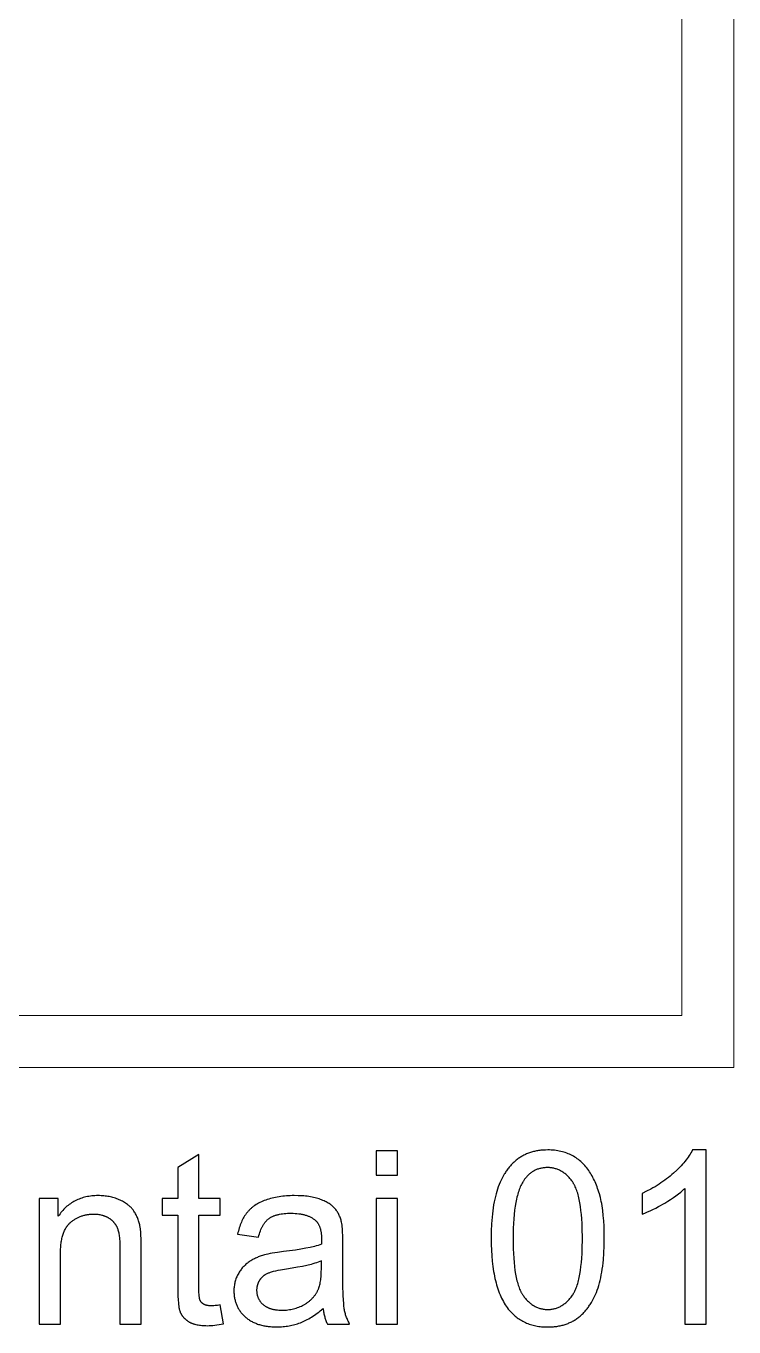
# Model space of a CAD drawing. Header units: metres. Extents: x 0 to 2861, y -1 to 1496.
# Drawn here: x 13.672 to 15.711, y 17.923 to 21.673 of the extents above; entities that cross this region are included whole.
import ezdxf

# ---------------------------------------------------------------- set-up
doc = ezdxf.new("R2010")
doc.units = ezdxf.units.M
doc.layers.add('ARS_DINDING', color=1, linetype='Continuous', lineweight=15)
doc.layers.add('Default', color=18, linetype='Continuous')

msp = doc.modelspace()

# ---------------------------------------------------------------- linework, layer by layer
at = {"layer": 'ARS_DINDING', "color": 251}
for points in [[(15.71133549999663, 26.32154914107495), (15.71133549999809, 18.67154914107095), (15.56133549999807, 18.67154914107088)], [(15.56133549999804, 18.82154914107097), (15.56133549999731, 22.64654914107245)], [(15.56133549999804, 18.82154914107097), (8.46133549999727, 18.82154914107283), (8.46133549999727, 18.67154914107281), (15.71133549999647, 18.67154914107092)]]:
    msp.add_lwpolyline(points, dxfattribs=at)
at = {"layer": 'Default'}
for points in [[(14.17011172296501, 18.42026494537427), (14.10910286134265, 18.38345512942336)], [(14.17011172296501, 18.29381641095028), (14.17011172296501, 18.42026494537427)], [(14.7416863650918, 18.43151238913705), (14.68033667184026, 18.43151238913705)], [(14.68033667184026, 18.43151238913705), (14.68033667184026, 18.36096024189779)], [(14.7416863650918, 18.36096024189779), (14.7416863650918, 18.43151238913705)], [(15.59172044825471, 18.43355737891211), (15.58963019177891, 18.42950201507434), (15.58736419399432, 18.42543067475396), (15.58492245490093, 18.42134335795096), (15.58230497449875, 18.41724006466534), (15.57951175278778, 18.41312079489711), (15.57654278976801, 18.40898554864626), (15.57339808543945, 18.40483432591279), (15.57007763980209, 18.4006671266967), (15.56658145285594, 18.396483950998), (15.562909524601, 18.39228479881668), (15.55906185503726, 18.38806967015274), (15.55503844416473, 18.38383856500618), (15.55083929198341, 18.37959148337701), (15.5464643984933, 18.37532842526521), (15.53718738758668, 18.36675437959377), (15.53232254862963, 18.36249132148198), (15.52735652528266, 18.35830814578327), (15.52228931754578, 18.35420485249765), (15.51712092541899, 18.35018144162512), (15.51185134890229, 18.34623791316569), (15.50648058799568, 18.34237426711933), (15.50100864269916, 18.33859050348607), (15.49543551301272, 18.33488662226589), (15.48976119893638, 18.33126262345881), (15.48398570047012, 18.3277185070648), (15.47810901761395, 18.32425427308389), (15.47213115036787, 18.32086992151606), (15.45987186270598, 18.31434086561968), (15.44720783748444, 18.30813133937564)], [(15.63125691723903, 18.43355737891211), (15.59172044825471, 18.43355737891211)], [(15.63125691723903, 17.93185322076623), (15.63125691723903, 18.43355737891211)], [(14.10910286134265, 18.38345512942336), (14.10910286134265, 18.29381641095028)], [(14.68033667184026, 18.36096024189779), (14.7416863650918, 18.36096024189779)], [(14.00378588792752, 18.15441627461763), (14.00357286815928, 18.17412060317932), (14.00293380885458, 18.19062963521749), (14.00245451437605, 18.19768591504026), (14.0018687100134, 18.20394337073215), (14.00153586662554, 18.20677253952901), (14.00117639576664, 18.20940200229316), (14.00079029743672, 18.21183175902458), (14.00037757163576, 18.21406180972329), (13.99966395541218, 18.21731435530952), (13.99888643325812, 18.22051098320658), (13.99804500517359, 18.22365169341449), (13.9971396711586, 18.22673648593324), (13.99617043121313, 18.22976536076282), (13.99513728533719, 18.23273831790324), (13.99404023353079, 18.2356553573545), (13.99287927579391, 18.2385164791166), (13.99165441212656, 18.24132168318954), (13.99036564252874, 18.24407096957332), (13.98901296700045, 18.24676433826793), (13.98759638554169, 18.24940178927339), (13.98611589815246, 18.25198332258968), (13.98457150483276, 18.25450893821681), (13.98296320558259, 18.25697863615478), (13.98129100040195, 18.25939241640359), (13.98042544117181, 18.26057817097286), (13.97953292162724, 18.26174961327646), (13.97861344176826, 18.26290674331438), (13.97766700159486, 18.26404956108662), (13.97669360110705, 18.26517806659318), (13.97569324030481, 18.26629225983406), (13.97466591918817, 18.26739214080926), (13.9736116377571, 18.26847770951879), (13.97253039601162, 18.26954896596264), (13.97142219395171, 18.27060591014081), (13.9702870315774, 18.2716485420533), (13.96912490888866, 18.27267686170011), (13.96793582588551, 18.27369086908124), (13.96671978256794, 18.2746905641967), (13.96547677893595, 18.27567594704648), (13.96420681498955, 18.27664701763058), (13.96158600615349, 18.27854622200175), (13.95885735605976, 18.2803881773102), (13.95602086470836, 18.28217288355594), (13.9530765320993, 18.28390034073897), (13.95002435823256, 18.28557054885928), (13.94686434310816, 18.28718350791688), (13.94359648672608, 18.28873921791176), (13.94022078908634, 18.29023767884394), (13.93677053452772, 18.29166158285723), (13.933279007389, 18.29299362209547), (13.92974620767019, 18.29423379655866), (13.92617213537128, 18.2953821062468), (13.92255679049227, 18.29643855115989), (13.91890017303317, 18.29740313129793), (13.91520228299398, 18.29827584666091), (13.91146312037469, 18.29905669724885), (13.9076826851753, 18.29974568306173), (13.90386097739582, 18.30034280409956), (13.89999799703624, 18.30084806036234), (13.89609374409657, 18.30126145185007), (13.8921482185768, 18.30158297856275), (13.88816142047694, 18.30181264050038), (13.88413334979698, 18.30195043766296), (13.88006400653692, 18.30199637005048), (13.87539088537128, 18.30193812245761), (13.87078699563031, 18.30176337967897), (13.86625233731402, 18.30147214171459), (13.8617869104224, 18.30106440856446), (13.85739071495546, 18.30054018022857), (13.8530637509132, 18.29989945670692), (13.84880601829561, 18.29914223799953), (13.8446175171027, 18.29826852410638), (13.84049824733447, 18.29727831502748), (13.83644820899091, 18.29617161076282), (13.83246740207203, 18.29494841131241), (13.82855582657782, 18.29360871667625), (13.82471348250829, 18.29215252685433), (13.82094036986344, 18.29057984184666), (13.81723648864326, 18.28889066165324), (13.81360183884776, 18.28708498627407), (13.81003642047694, 18.28516281570914), (13.80654023353079, 18.28312414995845), (13.80311327800932, 18.28096898902202), (13.79975555391252, 18.27869733289983), (13.7964670612404, 18.27630918159189), (13.79324779999296, 18.27380453509819), (13.79009777017019, 18.27118339341875), (13.7870169717721, 18.26844575655355), (13.78400540479868, 18.26559162450259), (13.78106306924994, 18.26262099726588), (13.77818996512588, 18.25953387484343), (13.77538609242649, 18.25633025723521), (13.77265145115178, 18.25301014444125), (13.76998604130175, 18.24957353646153), (13.76738986287639, 18.24602043329605), (13.76486291587571, 18.24235083494483)], [(14.58183633100863, 18.22190093719432), (14.58112271478505, 18.22501967973863), (14.58034519263099, 18.22807052223181), (14.57950376454647, 18.23105346467387), (14.57859843053147, 18.2339685070648), (14.577629190586, 18.23681564940461), (14.57659604471007, 18.23959489169329), (14.57549899290366, 18.24230623393085), (14.57433803516678, 18.24494967611729), (14.57311317149943, 18.2475252182526), (14.57182440190161, 18.25003286033679), (14.57047172637332, 18.25247260236985), (14.56905514491456, 18.25484444435178), (14.56757465752533, 18.25714838628259), (14.56603026420563, 18.25938442816228), (14.56442196495546, 18.26155256999084), (14.56274975977482, 18.26365281176828), (14.56188270274943, 18.26468046572832), (14.56098568981913, 18.26569713585656), (14.56005872098392, 18.26670282215299), (14.55910179624381, 18.26769752461763), (14.55811491559878, 18.26868124325047), (14.55709807904885, 18.26965397805151), (14.55605128659401, 18.27061572902075), (14.55497453823426, 18.27156649615819), (14.55386783396961, 18.27250627946383), (14.55273117380004, 18.27343507893767), (14.55156455772557, 18.27435289457971), (14.55036798574619, 18.27525972638995), (14.54788497407271, 18.27704043851504), (14.54528213877959, 18.27877721531292), (14.54255947986685, 18.28047005678361), (14.53971699733447, 18.2821189629271), (14.53675469118246, 18.28372393374339), (14.53367256141081, 18.28528496923249), (14.53047060801954, 18.28680206939438), (14.52714883100863, 18.28827523422908), (14.5237072303781, 18.28970446373658), (14.52014580612792, 18.29108975791688), (14.51645657001681, 18.29241048047993), (14.51263153380345, 18.29364599513569), (14.50867069748784, 18.29479630188416), (14.50457406106998, 18.29586140072533), (14.50034162454988, 18.29684129165921), (14.49597338792752, 18.29773597468579), (14.49146935120291, 18.29854544980509), (14.48682951437605, 18.29926971701708), (14.48205387744694, 18.29990877632179), (14.47714244041559, 18.3004626277192), (14.47209520328198, 18.30093127120931), (14.46691216604613, 18.30131470679213), (14.45613869126766, 18.30182595423589), (14.44482201608021, 18.30199637005048), (14.43902920975778, 18.3019464435423), (14.43332427408975, 18.30179666401776), (14.42770720907612, 18.30154703147686), (14.42217801471688, 18.3011975459196), (14.41673669101204, 18.30074820734598), (14.4113832379616, 18.30019901575601), (14.40611765556555, 18.29954997114967), (14.4009399438239, 18.29880107352697), (14.39585010273665, 18.29795232288791), (14.39084813230379, 18.29700371923249), (14.38593403252533, 18.29595526256071), (14.38110780340127, 18.29480695287257), (14.3763694449316, 18.29355879016807), (14.37171895711634, 18.29221077444721), (14.36715633995546, 18.29076290570999), (14.36268159344899, 18.28921518395641), (14.35831601957373, 18.28757493174101), (14.35408092030652, 18.28584947161831), (14.34997629564735, 18.28403880358832), (14.34600214559623, 18.28214292765103), (14.34215847015314, 18.28016184380645), (14.33844526931811, 18.27809555205457), (14.33486254309111, 18.27594405239541), (14.33141029147216, 18.27370734482894), (14.32973309364071, 18.27255703808047), (14.32808851446126, 18.27138542935518), (14.32647655393382, 18.27019251865307), (14.3248972120584, 18.26897830597414), (14.32335048883498, 18.26774279131838), (14.32183638426358, 18.26648597468579), (14.32035489834418, 18.26520785607639), (14.3189060310768, 18.26390843549015), (14.31748978246143, 18.2625877129271), (14.31610615249807, 18.26124568838723), (14.31475514118672, 18.25988236187052), (14.31343674852738, 18.258497733377), (14.31215097452005, 18.25709180290665), (14.31089781916473, 18.25566457045948), (14.30967728246143, 18.25421603603548), (14.30848936441013, 18.25274619963467), (14.30732807382987, 18.25125123355807), (14.30618741953965, 18.24972731010672), (14.30506740153948, 18.24817442928063), (14.30396801982936, 18.2465925910798), (14.30183116527926, 18.24334204255389), (14.29977685588934, 18.23997566452901), (14.29780509165962, 18.23649345700515), (14.29591587259009, 18.23289541998232), (14.29410919868075, 18.2291815534605), (14.2923850699316, 18.22535185743971), (14.29074348634265, 18.22140633191994), (14.28918444791388, 18.2173449769012), (14.28770795464531, 18.21316779238348), (14.28631400653692, 18.20887477836678), (14.28500260358873, 18.2044659348511), (14.28377374580072, 18.19994126183644), (14.28262743317291, 18.19530075932281), (14.28156366570529, 18.1905444273102)], [(15.44720783748444, 18.24882663589915), (15.45447979982254, 18.25163317134565), (15.4619807584115, 18.2547698874329), (15.46971071325131, 18.25823678416091), (15.47766966434197, 18.26203386152969), (15.48585761168348, 18.26616111953924), (15.49427455527585, 18.27061855818955), (15.51179543121313, 18.28052397741245), (15.52056918291729, 18.28580686766466), (15.52891156959077, 18.29108975791688), (15.53682259123358, 18.29637264816909), (15.54430224784572, 18.30165553842131), (15.55135053942717, 18.30693842867353), (15.55796746597796, 18.31222131892574), (15.56415302749807, 18.31750420917795), (15.56708404637162, 18.32014565430406), (15.5699072239875, 18.32278709943017)], [(15.44720783748444, 18.30813133937564), (15.44720783748444, 18.24882663589915)], [(15.5699072239875, 18.32278709943017), (15.5699072239875, 17.93185322076623)], [(13.76486291587571, 18.29381641095028), (13.70964819194933, 18.29381641095028)], [(13.70964819194933, 18.29381641095028), (13.70964819194933, 17.93185322076623)], [(13.76486291587571, 18.24235083494483), (13.76486291587571, 18.29381641095028)], [(14.10910286134265, 18.29381641095028), (14.06411308629152, 18.29381641095028)], [(14.06411308629152, 18.29381641095028), (14.06411308629152, 18.24609998286576)], [(14.23180224784571, 18.29381641095028), (14.17011172296501, 18.29381641095028)], [(14.23180224784571, 18.24609998286576), (14.23180224784571, 18.29381641095028)], [(14.7416863650918, 18.29381641095028), (14.68033667184026, 18.29381641095028)], [(14.68033667184026, 18.29381641095028), (14.68033667184026, 17.93185322076623)], [(14.7416863650918, 17.93185322076623), (14.7416863650918, 18.29381641095028)], [(13.77099788520086, 18.12953556568784), (13.77110905489241, 18.13805236229657), (13.77144256396705, 18.14622033903481), (13.77199841242479, 18.15403949590257), (13.77277660026562, 18.16150983289984), (13.7732490714547, 18.16511419394704), (13.77377712748955, 18.16863135002663), (13.77436076837017, 18.17206130113859), (13.77499999409657, 18.17540404728294), (13.77569480466874, 18.17865958845966), (13.77644520008668, 18.18182792466876), (13.7772511803504, 18.18490905591024), (13.77811274545989, 18.1879029821841), (13.77902989541516, 18.19080970349033), (13.7800026302162, 18.19362921982895), (13.78103094986301, 18.19636153119994), (13.7821148543556, 18.19900663760332), (13.78325434369396, 18.20156453903907), (13.7844494178781, 18.20403523550721), (13.785700076908, 18.20641872700772), (13.78700632078369, 18.2087150135406), (13.78768028703869, 18.20983045494419), (13.78836814950514, 18.21092409510587), (13.78906990818303, 18.21199593402565), (13.78978556307237, 18.21304597170352), (13.79051511417315, 18.21407420813949), (13.79125856148537, 18.21508064333355), (13.79201590500904, 18.2160652772857), (13.79278714474415, 18.21702810999595), (13.7935722806907, 18.2179691414643), (13.7943713128487, 18.21888837169074), (13.79518424121814, 18.21978580067528), (13.79601106579902, 18.22066142841791), (13.79685178659135, 18.22151525491863), (13.79770640359512, 18.22234728017745), (13.79857491681033, 18.22315750419436), (13.79945732623699, 18.22394592696937), (13.80124652586847, 18.22547667371017), (13.80305669463338, 18.22695882531634), (13.80488783253172, 18.22839238178788), (13.80673993956351, 18.22977734312479), (13.80861301572873, 18.23111370932708), (13.81050706102738, 18.23240148039473), (13.81242207545947, 18.23364065632775), (13.81435805902499, 18.23483123712615), (13.81631501172395, 18.23597322278992), (13.81829293355635, 18.23706661331906), (13.82029182452218, 18.23811140871357), (13.82231168462145, 18.23910760897346), (13.82435251385415, 18.24005521409871), (13.82641431222029, 18.24095422408934), (13.82849707971986, 18.24180463894534), (13.83060081635287, 18.24260645866671), (13.83272552211932, 18.24335968325345), (13.8348711970192, 18.24406431270556), (13.83703784105251, 18.24472034702305), (13.83922545421927, 18.24532778620591), (13.84143403651946, 18.24588663025413), (13.84366358795308, 18.24639687916773), (13.84591410852014, 18.2468585329467), (13.84818559822063, 18.24727159159104), (13.85047805705456, 18.24763605510076), (13.85279148502192, 18.24795192347584), (13.85512588212272, 18.2482191967163), (13.85748124835696, 18.24843787482212), (13.85985758372463, 18.24860795779333), (13.86225488822574, 18.2487294456299), (13.86467316186028, 18.24880233833184), (13.86711240462826, 18.24882663589915), (13.87015525888014, 18.24878336625873), (13.87314885231061, 18.24865355733746), (13.87609318491968, 18.24843720913535), (13.87898825670734, 18.24813432165239), (13.88183406767359, 18.24774489488859), (13.88463061781845, 18.24726892884394), (13.8873779071419, 18.24670642351845), (13.89007593564394, 18.24605737891211), (13.89140647708694, 18.24570040437862), (13.89272470332458, 18.24532179502492), (13.89403061435688, 18.24492155085101), (13.89532421018382, 18.24449967185689), (13.89660549080541, 18.24405615804256), (13.89787445622165, 18.24359100940801), (13.89913110643254, 18.24310422595326), (13.90037544143808, 18.2425958076783), (13.90160746123827, 18.24206575458312), (13.9028271658331, 18.24151406666773), (13.90403455522259, 18.24094074393213), (13.90522962940672, 18.24034578637632), (13.9064123883855, 18.2397291940003), (13.90758283215894, 18.23909096680406), (13.90874096072702, 18.23843110478762), (13.90988677408975, 18.23774960795096), (13.9110156124397, 18.23704997114967), (13.91212281596944, 18.23633568923931), (13.91320838467896, 18.23560676221988), (13.91427231856828, 18.23486319009139), (13.91531461763738, 18.23410497285383), (13.91633528188628, 18.2333321105072), (13.91733431131496, 18.23254460305151), (13.91831170592343, 18.23174245048675), (13.91926746571168, 18.23092565281293), (13.92020159067973, 18.23009421003004), (13.92111408082757, 18.22924812213808), (13.92200493615519, 18.22838738913706), (13.9228741566626, 18.22751201102697), (13.92372174234981, 18.22662198780782), (13.92454769321679, 18.22571731947959), (13.92535200926357, 18.22479800604231), (13.92613469049014, 18.22386404749595), (13.9268957368965, 18.22291544384053), (13.92763514848264, 18.22195219507605), (13.92835292524858, 18.2209743012025), (13.9290490671943, 18.21998176221988), (13.92972357431981, 18.2189745781282), (13.93037644662511, 18.21795274892745), (13.9310076841102, 18.21691627461763), (13.93161728677508, 18.21586515519875), (13.93220525461974, 18.21479939067081), (13.9327715876442, 18.21371898103379), (13.93331628584844, 18.21262392628771), (13.93383934923247, 18.21151422643256), (13.93434077779629, 18.21038988146835), (13.9348205715399, 18.20925089139507), (13.9352787304633, 18.20809725621272), (13.93571908226545, 18.20691782566782), (13.9361454546453, 18.20570144950686), (13.93655784760287, 18.20444812772985), (13.93695626113815, 18.20315786033678), (13.93771114994183, 18.2004664887025), (13.93841012105635, 18.197627334604), (13.93905317448171, 18.19464039804128), (13.9396403102179, 18.19150567901436), (13.94017152826494, 18.18822317752322), (13.94064682862281, 18.18479289356787), (13.94106621129152, 18.1812148271483), (13.94142967627107, 18.17748897826453), (13.94198885316269, 18.16959393310434), (13.94232435929766, 18.16110775808729), (13.94243619467598, 18.1520304532134)], [(14.06411308629152, 18.24609998286576), (14.10910286134265, 18.24609998286576)], [(14.10910286134265, 18.24609998286576), (14.10910286134265, 18.03785185743972)], [(14.17011172296501, 18.03444354114796), (14.17011172296501, 18.24609998286576)], [(14.17011172296501, 18.24609998286576), (14.23180224784571, 18.24609998286576)], [(14.34155003244013, 18.18236446820999), (14.34282748536276, 18.18708751588382), (14.34418881481913, 18.19162816538109), (14.34563402080925, 18.19598641670181), (14.3471631033331, 18.20016226984599), (14.34877606239071, 18.20415572481361), (14.34961399561966, 18.20608405298121), (14.35047289798205, 18.20796678160468), (14.35135276947787, 18.20980391068401), (14.35225361010713, 18.2115954402192), (14.35317541986983, 18.21334137021025), (14.35411819876596, 18.21504170065716), (14.35508194679553, 18.21669643155994), (14.35606666395853, 18.21830556291858), (14.35707235025497, 18.21986909473308), (14.35809900568484, 18.22138702700344), (14.35914663024815, 18.22285935972968), (14.3602152239449, 18.22428609291176), (14.36130478677508, 18.22566722654972), (14.36241531873869, 18.22700276064353), (14.36354681983575, 18.2282926951932), (14.36469929006623, 18.22953703019874), (14.36587272943016, 18.23073576566014), (14.36706713792752, 18.23188890157741), (14.36828251555831, 18.23299643795053), (14.36951886232254, 18.23405837477952), (14.3707761782202, 18.23507471206437), (14.3720544632513, 18.23604544980509), (14.37336536693442, 18.23697857624297), (14.37472053878811, 18.23788207961933), (14.3761199788124, 18.23875595993418), (14.37756368700727, 18.2396002171875), (14.37905166337272, 18.2404148513793), (14.38058390790877, 18.24119986250959), (14.3821604206154, 18.24195525057835), (14.38378120149261, 18.24268101558559), (14.38544625054042, 18.24337715753131), (14.3871555677588, 18.24404367641552), (14.38890915314778, 18.2446805722382), (14.39070700670734, 18.24528784499936), (14.39254912843748, 18.245865494699), (14.39443551833822, 18.24641352133713), (14.39636617640954, 18.24693192491372), (14.39834110265144, 18.24742070542881), (14.40036029706393, 18.24787986288237), (14.40242375964701, 18.24830939727441), (14.40668348932492, 18.24907959687393), (14.41112029168518, 18.24973130422738), (14.41573416672779, 18.25026451933474), (14.42052511445274, 18.25067924219602), (14.42549313486003, 18.25097547281122), (14.43063822794967, 18.25115321118034), (14.43596039372165, 18.25121245730338), (14.44166532938968, 18.25113124351674), (14.44719186100182, 18.25088760215682), (14.45253998855805, 18.25048153322363), (14.45770971205839, 18.24991303671715), (14.4602276722876, 18.24956787812393), (14.46270103150284, 18.2491821126374), (14.4651297897041, 18.24875574025754), (14.46751394689139, 18.24828876098436), (14.4698535030647, 18.24778117481787), (14.47214845822404, 18.24723298175805), (14.4743988123694, 18.24664418180492), (14.47660456550079, 18.24601477495846), (14.47876571761821, 18.24534476121869), (14.48088226872165, 18.24463414058559), (14.48295421881112, 18.24388291305918), (14.48498156788661, 18.24309107863944), (14.48696431594813, 18.24225863732639), (14.48890246299568, 18.24138558912002), (14.49079600902925, 18.24047193402033), (14.49264495404885, 18.23951767202731), (14.49444929805447, 18.23852280314098), (14.49620904104612, 18.23748732736133), (14.4979241830238, 18.23641124468835), (14.4995947239875, 18.23529455512206), (14.50122066393723, 18.23413725866245), (14.50280200287298, 18.23293935530952), (14.50433874079476, 18.23170084506327), (14.50583087770256, 18.23042172792369), (14.50636983435837, 18.22993702474011), (14.50690030350778, 18.22944150414643), (14.5074222851508, 18.22893516614264), (14.50793577928743, 18.22841801072874), (14.50844078591767, 18.22789003790474), (14.50893730504152, 18.22735124767063), (14.50942533665898, 18.22680164002641), (14.50990488077005, 18.22624121497209), (14.51037593737473, 18.22566997250767), (14.51083850647301, 18.22508791263314), (14.51129258806491, 18.2244950353485), (14.51173818215042, 18.22389134065376), (14.51260390780226, 18.22265149903395), (14.51343568342854, 18.22136838777373), (14.51423350902925, 18.22004200687308), (14.51499738460441, 18.21867235633201), (14.515727310154, 18.21725943615052), (14.51642328567802, 18.2158032463286), (14.51708531117649, 18.21430378686627), (14.51771338664939, 18.21276105776351), (14.51830751209674, 18.21117505902032), (14.51886768751852, 18.20954579063672), (14.51939391291473, 18.20787325261269), (14.51988618828539, 18.20615744494824), (14.52034451363048, 18.20439836764336), (14.52076888895001, 18.20259602069807), (14.52115931424398, 18.20075040411235), (14.52151578951238, 18.19886151788621), (14.52183831475523, 18.19692936201964), (14.5221268899725, 18.19495393651265), (14.52238151516422, 18.19293524136524), (14.52260219033038, 18.19087327657741), (14.52278891547097, 18.18876804214916), (14.522941690586, 18.18661953808048), (14.52314539073938, 18.18219272102186), (14.5232132907905, 18.17759282540154), (14.52287245916133, 18.16157373883031)], [(14.28156366570529, 18.1905444273102), (14.34155003244013, 18.18236446820999)], [(14.58490381567121, 18.16532288675124), (14.5847120978798, 18.18419643821682), (14.58413694450557, 18.19991729711252), (14.58370557947489, 18.20659546684667), (14.58317835554851, 18.21248546343836), (14.58287879649943, 18.21513489680577), (14.58255527272643, 18.21758728688757), (14.58220778422949, 18.21984263368375), (14.58183633100863, 18.22190093719432)], [(13.94243619467598, 18.1520304532134), (13.94243619467598, 17.93185322076623)], [(14.00378588792752, 17.93185322076623), (14.00378588792752, 18.15441627461763)], [(14.52287245916133, 18.16157373883031), (14.51833114397728, 18.16005331023453), (14.51348361287639, 18.15855950910979), (14.50832986585867, 18.15709233545607), (14.50286990292411, 18.15565178927339), (14.49103132930448, 18.1528505793211), (14.47796789201749, 18.15015587925294), (14.46367959106317, 18.14756768906889), (14.44816642644149, 18.14508600876896), (14.41346550619609, 18.14044217782144), (14.39638132078368, 18.13820547025498), (14.38159774886821, 18.13592615873488), (14.37506869297182, 18.1347705264922), (14.36911479044967, 18.13360424326112), (14.36373604130175, 18.13242730904162), (14.35893244552806, 18.13123972383372), (14.35588426578198, 18.1303623486633), (14.35287469586889, 18.12943438129793), (14.3499037357888, 18.1284558217376), (14.34697138554169, 18.12742666998232), (14.34407764512758, 18.12634692603208), (14.34122251454647, 18.12521658988688), (14.33840599379834, 18.12403566154673), (14.33562808288321, 18.12280414101163), (14.33288878180107, 18.12152202828157), (14.33018809055192, 18.12018932335655), (14.32752600913576, 18.11880602623658), (14.3249025375526, 18.11737213692165), (14.32231767580243, 18.11588765541176), (14.31977142388525, 18.11435258170692), (14.31726378180107, 18.11276691580713), (14.31479474954987, 18.11113065771238), (14.31237431243331, 18.10943515349459), (14.31001245575301, 18.10767174922567), (14.30770917950897, 18.10584044490563), (14.3054644837012, 18.10394124053447), (14.3032783683297, 18.10197413611218), (14.30115083339446, 18.09993913163876), (14.29908187889548, 18.09783622711422), (14.29707150483276, 18.09566542253856), (14.29511971120632, 18.09342671791177), (14.29322649801613, 18.09112011323386), (14.29139186526221, 18.08874560850482), (14.28961581294456, 18.08630320372465), (14.28789834106317, 18.08379289889336), (14.28623944961804, 18.08121469401095), (14.28463913860918, 18.07856858907741), (14.28309740803658, 18.07585458409275), (14.28163223144319, 18.07308865553958), (14.28026158237196, 18.07028677990052), (14.27898546082288, 18.06744895717557), (14.27780386679596, 18.06457518736473), (14.27671680029118, 18.06166547046801), (14.27572426130857, 18.05871980648539), (14.2748262498481, 18.05573819541688), (14.27402276590979, 18.05272063726249), (14.27331380949364, 18.0496671320222), (14.27269938059964, 18.04657767969602), (14.27217947922779, 18.04345228028396), (14.2717541053781, 18.040290933786), (14.27142325905056, 18.03709364020216), (14.27118694024517, 18.03386039953242), (14.27104514896194, 18.03059121177679), (14.27099788520086, 18.02728607693528), (14.27102917247932, 18.02446872407869), (14.2711230343147, 18.02168299134394), (14.271279470707, 18.01892887873104), (14.27149848165621, 18.01620638623999), (14.27178006716235, 18.01351551387078), (14.2721242272254, 18.01085626162342), (14.27253096184538, 18.00822862949791), (14.27300027102227, 18.00563261749425), (14.27353215475608, 18.00306822561243), (14.27412661304681, 18.00053545385246), (14.27478364589446, 17.99803430221434), (14.27550325329902, 17.99556477069807), (14.27628543526051, 17.99312685930364), (14.27713019177891, 17.99072056803106), (14.27803752285424, 17.98834589688033), (14.27900742848648, 17.98600284585144), (14.28003990867564, 17.9836914149444), (14.28113496342172, 17.98141160415921), (14.28229259272472, 17.97916341349587), (14.28351279658464, 17.97694684295437), (14.28479557500147, 17.97476189253472), (14.28614092797523, 17.97260856223692), (14.28754885550591, 17.97048685206097), (14.2890193575935, 17.96839676200686), (14.29055243423802, 17.9663382920746), (14.29214808543945, 17.96431144226419), (14.2938063111978, 17.96231621257562), (14.29552711151307, 17.96035260300891), (14.29731048638525, 17.95842061356404), (14.29915643581436, 17.95652024424102), (14.30106495980039, 17.95465149503984), (14.30303605834333, 17.95281436596051), (14.30506540447915, 17.95102150505176), (14.30714867124381, 17.94928556036235), (14.3092858586373, 17.94760653189226), (14.31147696665962, 17.94598441964149), (14.31372199531078, 17.94441922361005), (14.31602094459077, 17.94291094379793), (14.3183738144996, 17.94145958020514), (14.32078060503726, 17.94006513283168), (14.32324131620376, 17.93872760167753), (14.32575594799909, 17.93744698674272), (14.32832450042325, 17.93622328802723), (14.33094697347625, 17.93505650553107), (14.33362336715809, 17.93394663925422), (14.33635368146875, 17.93289368919671), (14.33913791640826, 17.93189765535852), (14.34197607197659, 17.93095853773965), (14.34486814817376, 17.93007633634011), (14.34781414499977, 17.92925105115989), (14.35081406245461, 17.928482682199), (14.35386790053828, 17.92777122945744), (14.35697565925079, 17.9271166929352), (14.36013733859214, 17.92651907263229), (14.36335293856231, 17.9259783685487), (14.36662245916132, 17.92549458068444), (14.36994590038917, 17.9250677090395), (14.37332326224585, 17.92469775361388), (14.37675454473137, 17.92438471440759), (14.38023974784571, 17.92412859142063), (14.38737191596092, 17.92378709410468), (14.39471976659145, 17.92367326166603), (14.39921781213508, 17.92371985974033), (14.40367991059282, 17.92385965396324), (14.40810606196466, 17.92409264433474), (14.41249626625062, 17.92441883085485), (14.41685052345069, 17.92483821352356), (14.42116883356487, 17.92535079234088), (14.42545119659316, 17.92595656730679), (14.42969761253556, 17.92665553842131), (14.43390808139207, 17.92744770568444), (14.43808260316269, 17.92833306909616), (14.44222117784742, 17.92931162865649), (14.44632380544626, 17.93038338436541), (14.45039048595921, 17.93154833622295), (14.45442121938627, 17.93280648422908), (14.45841600572744, 17.93415782838382), (14.46237484498273, 17.93560236868716), (14.4663256959967, 17.93716007574237), (14.47029651761395, 17.93885092015273), (14.47428730983447, 17.94067490191824), (14.47829807265826, 17.9426320210389), (14.48232880608532, 17.9447222775147), (14.48637951011565, 17.94694567134565), (14.49045018474926, 17.94930220253174), (14.49454082998614, 17.95179187107298), (14.49865144582629, 17.95441467696936), (14.50278203226971, 17.9571706202209), (14.5069325893164, 17.96005970082758), (14.51110311696637, 17.96308191878941), (14.51529361521961, 17.96623727410638), (14.51950408407612, 17.9695257667785), (14.52798493359895, 17.97650216418818)], [(14.58490381567121, 18.08352329574919), (14.58490381567121, 18.16532288675124)], [(13.77099788520086, 17.93185322076623), (13.77099788520086, 18.12953556568784)], [(14.52287245916133, 18.1135164791166), (14.51856679709589, 18.11182829745334), (14.51400018581436, 18.11017206875532), (14.50917262531674, 18.10854779302253), (14.50408411560304, 18.10695547025498), (14.49873465667326, 18.10539510045266), (14.49312424852738, 18.10386668361558), (14.48112058458737, 18.10090570883713), (14.468073123783, 18.09807254591961), (14.45398186611429, 18.09536719486303), (14.43884681158123, 18.09278965566739), (14.42266796018382, 18.09033992833269), (14.40513643325812, 18.087528067392), (14.39740914116542, 18.08605823099118), (14.39037416331947, 18.08454579063672), (14.38403149972029, 18.0829907463286), (14.38111978576324, 18.08219724769193), (14.37838115036787, 18.08139309806685), (14.3758155935342, 18.08057829745335), (14.37342311526221, 18.07975284585144), (14.37120371555192, 18.07891674326112), (14.36915739440332, 18.07806998968239), (14.36722557138014, 18.07719328019875), (14.36534966604613, 18.0762673098937), (14.36352967840127, 18.07529207876726), (14.36176560844558, 18.0742675868194), (14.36090454260117, 18.07373686803745), (14.36005745617905, 18.07319383405014), (14.35922434917922, 18.07263848485749), (14.35840522160168, 18.07207082045948), (14.35760007344643, 18.07149084085613), (14.35680890471347, 18.07089854604742), (14.3560317154028, 18.07029393603336), (14.35526850551443, 18.06967701081395), (14.35451927504834, 18.06904777038918), (14.35378402400454, 18.06840621475907), (14.35306275238304, 18.06775234392361), (14.35235546018382, 18.06708615788279), (14.35166214740689, 18.06640765663663), (14.35098281405226, 18.06571684018511), (14.35031746011991, 18.06501370852824), (14.34966608560986, 18.06429826166602), (14.34902869052209, 18.06357049959846), (14.34840527485662, 18.06283042232554), (14.34779583861344, 18.06207802984726), (14.34720038179255, 18.06131332216364), (14.34661890439394, 18.06053629927467), (14.34605140641763, 18.05974696118034), (14.34549788786361, 18.05894530788067), (14.34495834873188, 18.05813133937564), (14.34443412039599, 18.05730838409914), (14.34392653422949, 18.05647977048505), (14.34343559023239, 18.05564549853336), (14.34296128840468, 18.05480556824408), (14.34250362874636, 18.0539599796172), (14.34206261125744, 18.05310873265274), (14.34163823593791, 18.05225182735068), (14.34123050278777, 18.05138926371102), (14.34083941180703, 18.05052104173377), (14.34046496299568, 18.04964716141893), (14.34010715635372, 18.04876762276649), (14.33976599188116, 18.04788242577646), (14.33944146957799, 18.04699157044884), (14.33913358944422, 18.04609505678362), (14.33884235147983, 18.04519288478081), (14.33856775568484, 18.0442850544404), (14.33830980205925, 18.0433715657624), (14.33806849060304, 18.04245241874681), (14.33784382131623, 18.04152761339362), (14.33763579419882, 18.04059714970284), (14.33744440925079, 18.03966102767447), (14.33726966647216, 18.0387192473085), (14.33711156586293, 18.03777180860494), (14.33697010742308, 18.03681871156378), (14.33684529115263, 18.03585995618503), (14.33673711705158, 18.03489554246869), (14.33664558511991, 18.03392547041475), (14.33657069535764, 18.03294974002322), (14.33647084234128, 18.03098130422738), (14.3364375580025, 18.02899023508116), (14.33645569796714, 18.02746448099118), (14.33651011786105, 18.02595470338382), (14.33660081768425, 18.02446090225908), (14.33672779743672, 18.02298307761695), (14.33689105711846, 18.02152122945744), (14.33709059672949, 18.02007535778055), (14.33732641626979, 18.01864546258627), (14.33759851573938, 18.01723154387462), (14.33790689513824, 18.01583360164557), (14.33825155446637, 18.01445163589916), (14.33863249372378, 18.01308564663535), (14.33904971291047, 18.01173563385417), (14.33950321202644, 18.0104015975556), (14.33999299107169, 18.00908353773965), (14.34051905004621, 18.00778145440631), (14.34108138895001, 18.0064953475556), (14.34168000778309, 18.0052252171875), (14.34231490654544, 18.00397106330202), (14.34298608523708, 18.00273288589916), (14.34369354385799, 18.00151068497891), (14.34443728240817, 18.00030446054128), (14.34521730088764, 17.99911421258627), (14.34603359929638, 17.99793994111388), (14.3468861776344, 17.99678164612411), (14.3477750359017, 17.99563932761695), (14.34870017409827, 17.99451298559241), (14.34966159222412, 17.99340262005048), (14.35065929027925, 17.99230823099118), (14.35169326826366, 17.99122981841449), (14.35276352617734, 17.99016738232042), (14.35387006402031, 17.98912092270897), (14.35501288179255, 17.98809043958014), (14.35619064812051, 17.98708392117523), (14.35740203163065, 17.98610935573555), (14.35864703232297, 17.98516674326111), (14.35992565019745, 17.98425608375191), (14.36123788525412, 17.98337737720795), (14.36258373749295, 17.98253062362921), (14.36396320691397, 17.98171582301572), (14.36537629351715, 17.98093297536746), (14.36682299730252, 17.98018208068443), (14.36830331827005, 17.97946313896664), (14.36981725641976, 17.97877615021408), (14.37136481175165, 17.97812111442676), (14.37294598426571, 17.97749803160468), (14.37456077396194, 17.97690690174782), (14.37620918084035, 17.97634772485621), (14.37789120490093, 17.97582050092983), (14.37960684614369, 17.97532522996868), (14.38135610456862, 17.97486191197277), (14.38313898017572, 17.9744305469421), (14.38495547296501, 17.97403113487666), (14.38680558293646, 17.97366367577646), (14.38868931009009, 17.97332816964148), (14.39060665442589, 17.97302461647175), (14.39255761594388, 17.97275301626725), (14.39454219464403, 17.97251336902799), (14.39656039052636, 17.97230567475396), (14.40069763383753, 17.97198614510161), (14.40496934587741, 17.9717944273102), (14.40937552664599, 17.97173052137973), (14.41377571623358, 17.97179109887632), (14.41811466263781, 17.9719728313661), (14.42239236585867, 17.97227571884905), (14.42660882589616, 17.9726997613252), (14.43076404275028, 17.97324495879452), (14.43485801642104, 17.97391131125703), (14.43889074690843, 17.97469881871272), (14.44286223421245, 17.9756074811616), (14.44677247833311, 17.97663729860366), (14.45062147927039, 17.9777882710389), (14.45440923702431, 17.97906039846733), (14.45813575159486, 17.98045368088894), (14.46180102298205, 17.98196811830373), (14.46540505118586, 17.9836037107117), (14.46894783620631, 17.98536045811286), (14.4724293780434, 17.9872383605072), (14.47582304922608, 17.98922144141211), (14.47747694802039, 17.99024643262504), (14.47910222228334, 17.99129372434497), (14.48069887201494, 17.99236331657188), (14.48226689721518, 17.99345520930577), (14.48380629788406, 17.99456940254665), (14.48531707402158, 17.99570589629452), (14.48679922562775, 17.99686469054937), (14.48825275270256, 17.99804578531122), (14.48967765524602, 17.99924918058005), (14.49107393325812, 18.00047487635587), (14.49244158673886, 18.00172287263867), (14.49378061568825, 18.00299316942847), (14.49509102010628, 18.00428576672525), (14.49637279999295, 18.00560066452901), (14.49762595534827, 18.00693786283976), (14.49885048617223, 18.0082973616575), (14.50004639246484, 18.00967916098223), (14.50121367422608, 18.01108326081395), (14.50235233145597, 18.01250966115265), (14.50346236415451, 18.01395836199834), (14.50454377232169, 18.01542936335102), (14.50559655595751, 18.01692266521068), (14.50662071506197, 18.01843826757733), (14.50761624963508, 18.01997617045097), (14.50858315967683, 18.02153637383159), (14.50952144518723, 18.0231188777192), (14.51043110616627, 18.02472368211379), (14.51131214261395, 18.02635078701538), (14.51216455453027, 18.02800019242395), (14.51298834191524, 18.02967189833951), (14.51359644678488, 18.03099062384224), (14.51418524673801, 18.03234795917796), (14.51475474177465, 18.03374390434667), (14.51530493189479, 18.03517845934837), (14.51583581709844, 18.03665162418307), (14.51634739738559, 18.03816339885076), (14.51683967275625, 18.03971378335144), (14.5173126432104, 18.04130277768511), (14.51820066936923, 18.04459659585144), (14.51901147586207, 18.04804485334973), (14.51974506268893, 18.05164755018), (14.52040142984981, 18.05540468634224), (14.52098057734469, 18.05931626183644), (14.5214825051736, 18.06338227666262), (14.52190721333652, 18.06760273082077), (14.52225470183345, 18.07197762431088), (14.52252497066439, 18.07650695713297), (14.52271801982936, 18.08119072928702), (14.52287245916133, 18.09102159159105)], [(14.52287245916133, 18.09102159159105), (14.52287245916133, 18.1135164791166)], [(14.60433121853419, 17.93185322076623), (14.60291264001511, 17.93445938449322), (14.60155397330584, 17.93708019332928), (14.60025521840638, 17.93971564727441), (14.59901637531674, 17.9423657463286), (14.59783744403692, 17.94503049049186), (14.59671842456691, 17.94770987976419), (14.59565931690672, 17.95040391414558), (14.59466012105635, 17.95311259363604), (14.59372083701579, 17.95583591823556), (14.59284146478505, 17.95857388794415), (14.59202200436412, 17.9613265027618), (14.59126245575301, 17.96409376268852), (14.59056281895171, 17.96687566772431), (14.58992309396024, 17.96967221786916), (14.58934328077857, 17.97248341312308), (14.58882337940672, 17.97530925348607), (14.58834874473563, 17.97838805482383), (14.58790473165621, 17.98195813300208), (14.58749134016848, 17.98601948802083), (14.58710857027244, 17.99057211988007), (14.58643489525539, 18.00115121412001), (14.58588370660509, 18.01369541572192), (14.58514878840468, 18.04467914101163), (14.58490381567121, 18.08352329574919)], [(14.10910286134265, 18.03785185743972), (14.10922002221518, 18.02464196906208), (14.10957150483276, 18.01261966589234), (14.11015730919541, 18.00178494793051), (14.11097743530311, 17.99213781517659), (14.11147536901136, 17.9877595932526), (14.11203188315587, 17.98367826763058), (14.11264697773665, 17.97989383831054), (14.11332065275369, 17.97640630529248), (14.11367945792581, 17.97477387489668), (14.114052908207, 17.97321566857639), (14.11444100359725, 17.97173168633158), (14.11484374409657, 17.97032192816228), (14.11526112970495, 17.96898639406847), (14.1156931604224, 17.96772508405014), (14.11613983624892, 17.96653799810732), (14.1166011571845, 17.96542513623999), (14.11708045166303, 17.96435587685647), (14.11758104811838, 17.96329959836507), (14.11810294655056, 17.9622563007658), (14.11864614695956, 17.96122598405866), (14.11921064934538, 17.96020864824364), (14.11979645370802, 17.95920429332076), (14.12040356004749, 17.95821291929), (14.12103196836378, 17.95723452615137), (14.12168167865689, 17.95626911390486), (14.12235269092683, 17.95531668255048), (14.1230450051736, 17.95437723208823), (14.12375862139718, 17.9534507625181), (14.12449353959759, 17.9525372738401), (14.12524975977482, 17.95163676605423), (14.12602728192888, 17.95074923916049), (14.12682610605976, 17.94987469315887), (14.12764623216746, 17.94901312804938), (14.12848766025199, 17.94816454383201), (14.12935039031334, 17.94732894050677), (14.13023442235151, 17.94650631807366), (14.13113975636651, 17.94569667653267), (14.13206639235833, 17.94490001588382), (14.13301433032697, 17.94411633612709), (14.13398357027244, 17.94334563726248), (14.13497411219473, 17.94258791929), (14.13598595609384, 17.94184318220965), (14.13701910196978, 17.94111142602143), (14.13807354982254, 17.94039265072533), (14.14024635145853, 17.93899404280952), (14.14250436100182, 17.93764735846221), (14.14366931285935, 17.93699731532571), (14.14486355493501, 17.93636790847925), (14.14608708722881, 17.93575913792284), (14.14733990974074, 17.93517100365649), (14.1486220224708, 17.93460350568017), (14.14993342541899, 17.93405664399391), (14.15127411858532, 17.93353041859769), (14.15264410196978, 17.93302482949152), (14.15404337557237, 17.9325398766754), (14.15547193939309, 17.93207556014933), (14.15692979343194, 17.9316318799133), (14.15841693768893, 17.93120883596732), (14.1614790968573, 17.93042465694551), (14.1646584168982, 17.92972302308389), (14.16795489781163, 17.92910393438246), (14.17136853959759, 17.92856739084122), (14.17489934225608, 17.92811339246017), (14.17854730578709, 17.92774193923931), (14.18231243019063, 17.92745303117864), (14.18619471546671, 17.92724666827817), (14.19019416161531, 17.92712285053788), (14.19431076863644, 17.92708157795778), (14.19950845098137, 17.92716678586508), (14.20487654914088, 17.92742240958696), (14.21041506311497, 17.92784844912343), (14.21612399290366, 17.92844490447448), (14.22200333850693, 17.92921177564012), (14.22805309992479, 17.93014906262036), (14.23427327715724, 17.93125676541517), (14.24066387020427, 17.93253488402458)], [(14.23180224784571, 17.98672711306343), (14.22385661049057, 17.98568331619909), (14.21672044825471, 17.98493774701026), (14.21345592030652, 17.98467679779418), (14.21039376113815, 17.98449040549697), (14.2075339707496, 17.98437857011865), (14.20487654914088, 17.98434129165921), (14.2031970214057, 17.98435859951538), (14.20156675449193, 17.98441052308389), (14.19998574839957, 17.98449706236473), (14.1984540031286, 17.98461821735791), (14.19697151867905, 17.98477398806343), (14.19553829505089, 17.98496437448129), (14.19415433224415, 17.98518937661149), (14.1928196302588, 17.98544899445403), (14.19153418909486, 17.9857432280089), (14.19090994132092, 17.98590332567846), (14.19029800875233, 17.98607207727611), (14.18969839138909, 17.98624948280185), (14.1891110892312, 17.98643554225566), (14.18853610227866, 17.98663025563756), (14.18797343053147, 17.98683362294755), (14.18742307398963, 17.98704564418562), (14.18688503265314, 17.98726631935178), (14.18635930652201, 17.98749564844601), (14.18584589559623, 17.98773363146834), (14.18534479987579, 17.98798026841875), (14.18485601936071, 17.98823555929724), (14.18437955405098, 17.98849950410382), (14.1839154039466, 17.98877210283849), (14.18346140556555, 17.98905202412768), (14.18301539542581, 17.98933793659786), (14.18257737352738, 17.98962984024902), (14.18214733987026, 17.98992773508116), (14.18172529445444, 17.99023162109428), (14.18131123727994, 17.99054149828838), (14.18090516834674, 17.99085736666347), (14.18050708765485, 17.99117922621954), (14.18011699520427, 17.99150707695659), (14.179734890995, 17.99184091887462), (14.17936077502704, 17.99218075197363), (14.17899464730039, 17.99252657625362), (14.17863650781504, 17.9928783917146), (14.17828635657101, 17.99323619835655), (14.17794419356828, 17.99359999617949), (14.17761001880686, 17.99396978518341), (14.17728383228675, 17.99434556536831), (14.17696563400795, 17.99472733673419), (14.17665542397046, 17.99511509928106), (14.17635320217428, 17.9955088530089), (14.1760589686194, 17.99590859791773), (14.17577272330584, 17.99631433400754), (14.17549446623358, 17.99672606127833), (14.17522419740263, 17.9971437797301), (14.174961916813, 17.99756748936286), (14.17470762446467, 17.99799719017659), (14.17446132035764, 17.99843288217131), (14.17422300449193, 17.99887456534701), (14.17399267686753, 17.99932223970369), (14.17377033748443, 17.99977590524135), (14.17355598634265, 18.00023556196), (14.17334962344217, 18.00070120985962), (14.1732492295553, 18.00094010820127), (14.17315041667453, 18.00118815973607), (14.17295753393126, 18.00171172238518), (14.17277097521237, 18.00227189780696), (14.17259074051784, 18.00286868600141), (14.17241682984768, 18.00350208696852), (14.17224924320189, 18.00417210070829), (14.17208798058046, 18.00487872722073), (14.17193304198341, 18.00562196650584), (14.17164213686242, 18.00721828339405), (14.1713765278389, 18.00896105137291), (14.17113621491286, 18.01085027044244), (14.1709211980843, 18.01288594060263), (14.17056705271961, 18.017396634195), (14.17031409174483, 18.02249313215001), (14.17016231515996, 18.02817543446766), (14.17011172296501, 18.03444354114796)], [(14.24066387020427, 17.93253488402458), (14.23180224784571, 17.98672711306343)], [(14.52798493359895, 17.97650216418818), (14.52835239269916, 17.97333216376214), (14.52877310674142, 17.97021275553106), (14.52924707572575, 17.96714393949493), (14.52977429965213, 17.96412571565376), (14.53035477852056, 17.96115808400754), (14.53098851233106, 17.95824104455628), (14.53167550108362, 17.95537459729997), (14.53241574477823, 17.95255874223862), (14.53320924341491, 17.94979347937223), (14.53405599699364, 17.94707880870079), (14.53495600551443, 17.94441473022431), (14.53590926897728, 17.94180124394278), (14.53691578738218, 17.93923834985621), (14.53797556072915, 17.93672604796459), (14.53908858901818, 17.93426433826793), (14.54025487224926, 17.93185322076623)], [(13.70964819194933, 17.93185322076623), (13.77099788520086, 17.93185322076623)], [(13.94243619467598, 17.93185322076623), (14.00378588792752, 17.93185322076623)], [(14.54025487224926, 17.93185322076623), (14.60433121853419, 17.93185322076623)], [(14.68033667184026, 17.93185322076623), (14.7416863650918, 17.93185322076623)], [(15.5699072239875, 17.93185322076623), (15.63125691723903, 17.93185322076623)]]:
    msp.add_lwpolyline(points, dxfattribs=at)
for points in [[(15.01196584702772, 18.17827448865989), (15.01215889619268, 18.16098527172056), (15.01273804368757, 18.1443084866149), (15.01370328951238, 18.12824413334291), (15.01505463366712, 18.1127922119046), (15.01679207615178, 18.09795272229997), (15.01891561696637, 18.08372566452901), (15.02012217424739, 18.07684179758116), (15.02142525611088, 18.07011103859173), (15.02282486255686, 18.06353338756071), (15.02432099358532, 18.05710884448811), (15.02591364919626, 18.05083740937393), (15.02760282938968, 18.04471908221817), (15.02938853416558, 18.03875386302083), (15.03127076352397, 18.03294175178191), (15.03324951746484, 18.0272827485014), (15.03532479598818, 18.02177685317932), (15.03749659909401, 18.01642406581565), (15.03976492678232, 18.0112243864104), (15.04212977905311, 18.00617781496357), (15.04459115590638, 18.00128435147516), (15.04714905734214, 17.99654399594516), (15.04980348336037, 17.99195674837359), (15.05255443396108, 17.98752260876043), (15.05540190914428, 17.9832415771057), (15.05834590890996, 17.97911365340938), (15.06138643325812, 17.97513883767148), (15.06399426120205, 17.97195152938927), (15.06666266664258, 17.96886540549698), (15.06939164957969, 17.96588046599459), (15.0721812100134, 17.96299671088212), (15.0750313479437, 17.96021414015955), (15.0779420633706, 17.9575327538269), (15.08091335629408, 17.95495255188416), (15.08394522671415, 17.95247353433133), (15.08703767463082, 17.95009570116842), (15.09019070004408, 17.94781905239541), (15.09340430295393, 17.94564358801231), (15.09667848336037, 17.94356930801913), (15.1000132412634, 17.94159621241586), (15.10340857666303, 17.9397243012025), (15.10686448955925, 17.93795357437905), (15.11038097995205, 17.93628403194551), (15.11395804784145, 17.93471567390188), (15.11759569322745, 17.93324850024817), (15.12129391611003, 17.93188251098436), (15.12505271648921, 17.93061770611047), (15.12887209436497, 17.92945408562649), (15.13275204973733, 17.92839164953242), (15.13669258260628, 17.92743039782826), (15.14069369297182, 17.92657033051401), (15.14475538083396, 17.92581144758968), (15.14887764619268, 17.92515374905526), (15.153060489048, 17.92459723491074), (15.15730390939991, 17.92414190515614), (15.16160790724841, 17.92378775979145), (15.1659724825935, 17.92353479881668), (15.17039763543518, 17.92338302223181), (15.17488336577346, 17.92333243003685), (15.1816687110785, 17.92344759384905), (15.18500596530695, 17.9235915486143), (15.18830627391933, 17.92379308528566), (15.19156963691567, 17.92405220386311), (15.19479605429595, 17.92436890434666), (15.19798552606018, 17.92474318673632), (15.20113805220836, 17.92517505103208), (15.20425363274048, 17.92566449723394), (15.20733226765655, 17.92621152534189), (15.21037395695657, 17.92681613535595), (15.21337870064053, 17.92747832727612), (15.21634649870845, 17.92819810110238), (15.2192773511603, 17.92897545683474), (15.22217125799611, 17.9298103944732), (15.22502821921586, 17.93070291401776), (15.22784823481956, 17.93165301546843), (15.2306313048072, 17.9326606988252), (15.23337742917879, 17.93372596408806), (15.23608660793433, 17.93484881125703), (15.23875884107382, 17.9360292403321), (15.24139412859725, 17.93726725131327), (15.24399247050463, 17.93856284420054), (15.24655386679595, 17.93991601899391), (15.24907831747123, 17.94132677569338), (15.25156582253045, 17.94279511429895), (15.25401638197361, 17.94432103481063), (15.25642999580073, 17.9459045372284), (15.25880666401179, 17.94754562155228), (15.26114638660679, 17.94924428778225), (15.26344916358575, 17.95100053591833), (15.26571499494865, 17.95281436596051), (15.26794487922566, 17.95468095167966), (15.27013981494694, 17.95659546684667), (15.2722998021125, 17.95855791146153), (15.27442484072234, 17.96056828552425), (15.27651493077644, 17.96262658903481), (15.27857007227482, 17.96473282199323), (15.28059026521748, 17.9668869843995), (15.28257550960441, 17.96908907625362), (15.28452580543561, 17.9713390975556), (15.28644115271109, 17.97363704830543), (15.28832155143084, 17.97598292850311), (15.29016700159486, 17.97837673814865), (15.29197750320316, 17.98081847724204), (15.29375305625573, 17.98330814578328), (15.29549366075258, 17.98584574377237), (15.29719931669371, 17.98843127120931), (15.2988700240791, 17.99106472809411), (15.30050578290877, 17.99374611442676), (15.30367245490093, 17.99925267543562), (15.30669933267019, 18.00495095423589), (15.30958641621654, 18.01084095082758), (15.31233370553999, 18.01692266521067), (15.31494120064054, 18.02319609738518), (15.31740890151818, 18.0296612473511), (15.31973680817291, 18.03631811510843), (15.32192425491797, 18.04320331342983), (15.32397057606657, 18.05035345508798), (15.32587577161872, 18.05776854008286), (15.32763984157441, 18.06544856841449), (15.32926278593365, 18.07339354008286), (15.33074460469643, 18.08160345508798), (15.33208529786276, 18.09007831342983), (15.33328486543263, 18.09881811510843), (15.33434330740604, 18.10782286012376), (15.335260623783, 18.11709254847584), (15.33667187974756, 18.13642675519023), (15.33751863332629, 18.15682073525157), (15.3378008845192, 18.17827448865989), (15.33762514321041, 18.19637318071852), (15.33709791928403, 18.21351860931429), (15.33621921274006, 18.22971077444721), (15.3349890235785, 18.24494967611729), (15.33340735179936, 18.25923531432451), (15.3324847099282, 18.26602065962955), (15.33147419740263, 18.27256768906889), (15.33037581422268, 18.27887640264251), (15.32918956038832, 18.28494680035042), (15.32791543589957, 18.29077888219261), (15.32655344075642, 18.29637264816909), (15.32360844246058, 18.30711416998232), (15.3220360902963, 18.31232916018341), (15.32039716945444, 18.31744030324748), (15.31869167993501, 18.32244759917455), (15.31691962173801, 18.32735104796459), (15.31508099486344, 18.33215064961762), (15.31317579931129, 18.33684640413365), (15.31120403508157, 18.34143831151265), (15.30916570217428, 18.34592637175464), (15.30706080058941, 18.35031058485962), (15.30488933032697, 18.35459095082758), (15.30265129138696, 18.35876746965852), (15.30034668376937, 18.36284014135246), (15.29797550747421, 18.36680896590938), (15.29553776250148, 18.37067394332928), (15.29302546060986, 18.37443107949152), (15.29043061355805, 18.37807638027543), (15.28775322134605, 18.38160984568102), (15.28499328397387, 18.38503147570829), (15.28215080144149, 18.38834127035723), (15.27922577374892, 18.39153922962785), (15.27621820089616, 18.39462535352015), (15.27312808288321, 18.39759964203413), (15.26995541971007, 18.40046209516978), (15.26670021137673, 18.40321271292711), (15.26336245788321, 18.40585149530611), (15.25994215922949, 18.40837844230679), (15.25643931541559, 18.41079355392915), (15.25285392644149, 18.41309683017318), (15.2491859923072, 18.4152882710389), (15.24543551301272, 18.41736787652628), (15.24160515130516, 18.41932832408082), (15.2376975699316, 18.42116229114796), (15.23371276889207, 18.42286977772772), (15.22965074818655, 18.42445078382008), (15.22551150781504, 18.42590530942505), (15.22129504777755, 18.42723335454264), (15.21700136807407, 18.42843491917284), (15.21263046870461, 18.42951000331565), (15.20818234966916, 18.43045860697107), (15.20365701096773, 18.4312807301391), (15.19905445260032, 18.43197637281974), (15.19437467456692, 18.43254553501299), (15.18961767686753, 18.43298821671885), (15.18478345950216, 18.43330441793733), (15.1798720224708, 18.43349413866841), (15.17488336577346, 18.43355737891211), (15.16813929304851, 18.43344288078668), (15.16482167657995, 18.43329975812989), (15.16154034004067, 18.4330993864104), (15.15829528343067, 18.43284176562819), (15.15508650674994, 18.43252689578327), (15.15191400999849, 18.43215477687564), (15.14877779317632, 18.43172540890529), (15.14567785628343, 18.43123879187223), (15.14261419931981, 18.43069492577646), (15.13958682228547, 18.43009381061797), (15.13659572518041, 18.42943544639677), (15.13364090800463, 18.42871983311286), (15.13072237075812, 18.42794697076623), (15.12784011344089, 18.42711685935689), (15.12499413605294, 18.42622949888484), (15.12218443859427, 18.42528488935007), (15.11941102106487, 18.4242830307526), (15.11667388346475, 18.42322392309241), (15.11397302579391, 18.4221075663695), (15.11130844805234, 18.42093396058389), (15.10868015024006, 18.41970310573555), (15.10608813235705, 18.41841500182451), (15.10353239440331, 18.41706964885076), (15.10101293637886, 18.41566704681429), (15.09852975828368, 18.41420719571511), (15.09608286011778, 18.41269009555321), (15.09367224188116, 18.4111157463286), (15.09129790357382, 18.40948414804128), (15.08895984519575, 18.40779530069125), (15.08665806674696, 18.4060492042785), (15.08439256822744, 18.40424585880304), (15.08216251752874, 18.4023897576506), (15.07996708254237, 18.40048539420692), (15.07780626326834, 18.39853276847201), (15.07568005970665, 18.39653188044585), (15.0735884718573, 18.39448273012845), (15.07153149972029, 18.39238531751981), (15.06950914329561, 18.39023964261993), (15.06752140258327, 18.38804570542881), (15.06556827758327, 18.38580350594644), (15.06364976829561, 18.38351304417284), (15.06176587472029, 18.381174320108), (15.0599165968573, 18.37878733375192), (15.05810193470666, 18.37635208510459), (15.05632188826835, 18.37386857416602), (15.05457645754237, 18.37133680093622), (15.05286564252874, 18.36875676541517), (15.05118944322745, 18.36612846760289), (15.04954785963849, 18.36345190749936), (15.04636853959759, 18.35795400041858), (15.04332768240604, 18.35226304417284), (15.04042528806385, 18.34637903876214), (15.03766135657101, 18.34030198418647), (15.03503588792752, 18.33403188044585), (15.03254888213338, 18.32756872754026), (15.03020033918859, 18.32091252546971), (15.02799225615349, 18.3140246644012), (15.02592663008839, 18.30686653450175), (15.02400346099329, 18.29943813577135), (15.02222274886821, 18.29173946821), (15.02058449371313, 18.2837705318177), (15.01908869552806, 18.27553132659445), (15.01773535431299, 18.26702185254026), (15.01652447006794, 18.25824210965512), (15.01545604279289, 18.24919209793904), (15.01453007248784, 18.239871817392), (15.01310550278777, 18.22042044980509), (15.01225076096773, 18.19988800689438)], [(15.07501969842513, 18.17827448865989), (15.07546970268552, 18.14880054097755), (15.07603220801102, 18.13502814727441), (15.07681971546671, 18.12189880699663), (15.0778322250526, 18.10941252014421), (15.07906973676869, 18.09756928671715), (15.08053225061497, 18.08636910671545), (15.08221976659145, 18.0758119801391), (15.08413228469813, 18.06589790698811), (15.0851729195503, 18.06118201544713), (15.08626980493501, 18.05662688726248), (15.08742294085228, 18.05223252243417), (15.08863232730209, 18.0479989209622), (15.08989796428445, 18.04392608284657), (15.09121985179936, 18.04001400808729), (15.09259798984682, 18.03626269668434), (15.09403237842683, 18.03267214863773), (15.09552301753939, 18.02924236394746), (15.0970699071845, 18.02597334261354), (15.09786444595676, 18.0243991182052), (15.09867304736216, 18.02286508463595), (15.09949571140069, 18.02137124190578), (15.10033243807237, 18.0199175900147), (15.10118322737718, 18.0185041289627), (15.10204807931512, 18.01713085874978), (15.10292699388621, 18.01579777937595), (15.10381997109043, 18.01450489084121), (15.10563313544583, 18.01199907939566), (15.10747259442887, 18.00957281751981), (15.10933834803956, 18.00722610521366), (15.11123039627789, 18.00495894247721), (15.11314873914385, 18.00277132931046), (15.11509337663746, 18.0006632657134), (15.11706430875872, 17.99863475168605), (15.11906153550761, 17.9966857872284), (15.12108505688414, 17.99481637234045), (15.12313487288832, 17.9930265070222), (15.12521098352014, 17.99131619127365), (15.12731338877959, 17.98968542509479), (15.12944208866669, 17.98813420848564), (15.13159708318143, 17.98666254144619), (15.13377837232382, 17.98527042397644), (15.13598595609384, 17.98395785607639), (15.13821983449151, 17.98272483774604), (15.14048000751681, 17.98157136898539), (15.14276647516976, 17.98049744979443), (15.14507923745035, 17.97950308017318), (15.14741829435858, 17.97858826012163), (15.14978364589445, 17.97775298963978), (15.15217529205797, 17.97699726872763), (15.15459323284912, 17.97632109738518), (15.15703746826792, 17.97572447561243), (15.15950799831436, 17.97520740340938), (15.16200482298844, 17.97476988077603), (15.16452794229016, 17.97441190771238), (15.16707735621952, 17.97413348421843), (15.16965306477653, 17.97393461029418), (15.17225506796117, 17.97381528593963), (15.17488336577346, 17.97377551115478), (15.17751166358575, 17.97381545236132), (15.18011366677039, 17.97393527598096), (15.1826893753274, 17.97413498201368), (15.18523878925676, 17.97441457045949), (15.18776190855848, 17.97477404131838), (15.19025873323256, 17.97521339459037), (15.192729263279, 17.97573263027544), (15.19517349869779, 17.9763317483736), (15.19759143948895, 17.97701074888484), (15.19998308565246, 17.97776963180918), (15.20234843718834, 17.9786083971466), (15.20468749409657, 17.97952704489711), (15.20700025637716, 17.98052557506071), (15.20928672403011, 17.9816039876374), (15.21154689705541, 17.98276228262718), (15.21378077545308, 17.98400046003004), (15.2159883592231, 17.98531851984599), (15.21816964836548, 17.98671646207503), (15.22032464288022, 17.98819428671715), (15.22245334276732, 17.98975199377237), (15.22455574802678, 17.99138958324067), (15.2266318586586, 17.99310705512206), (15.22868167466278, 17.99490440941654), (15.23070519603931, 17.99678164612411), (15.2327024227882, 17.99873876524476), (15.23467335490945, 18.0007757667785), (15.23661799240306, 18.00289265072534), (15.23853633526903, 18.00508941708525), (15.24042838350736, 18.00736606585826), (15.24229413711804, 18.00972259704435), (15.24413359610108, 18.01215901064354), (15.24594676045649, 18.0146753066558), (15.24683973766071, 18.01597339586848), (15.24771865223179, 18.0173114262877), (15.24858350416974, 18.01868939791347), (15.24943429347455, 18.02010731074578), (15.25027102014622, 18.02156516478464), (15.25109368418476, 18.02306296003004), (15.25190228559015, 18.02460069648198), (15.25269682436242, 18.02617837414046), (15.25424371400752, 18.02945355307707), (15.25573435312008, 18.03288849683985), (15.25716874170009, 18.03648320542881), (15.25854687974756, 18.04023767884394), (15.25986876726247, 18.04415191708525), (15.26113440424483, 18.04822592015273), (15.26234379069464, 18.05245968804639), (15.26349692661191, 18.05685322076623), (15.26459381199662, 18.06140651831224), (15.26563444684878, 18.06611958068443), (15.26754696495546, 18.07602499990734), (15.26923448093195, 18.08656947843495), (15.27069699477823, 18.09775301626726), (15.27193450649432, 18.10957561340427), (15.27294701608021, 18.12203726984599), (15.2737345235359, 18.13513798559241), (15.27429702886139, 18.14887776064353), (15.27474703312179, 18.17827448865989), (15.27429702886139, 18.20782565600822), (15.2737345235359, 18.22163066836337), (15.27294701608021, 18.2347886331725), (15.27193450649432, 18.24729955043562), (15.27069699477823, 18.25916342015273), (15.26923448093195, 18.27038024232383), (15.26754696495546, 18.28095001694892), (15.26563444684878, 18.29087274402799), (15.26459381199662, 18.29559146473778), (15.26349692661191, 18.30014842356105), (15.26234379069464, 18.30454362049782), (15.26113440424483, 18.3087770555481), (15.25986876726247, 18.31284872871187), (15.25854687974756, 18.31675863998914), (15.25716874170009, 18.3205067893799), (15.25573435312008, 18.32409317688416), (15.25424371400752, 18.32751780250192), (15.25269682436242, 18.33078066623317), (15.25190228559015, 18.33235143739136), (15.25109368418476, 18.33388176807792), (15.25027102014622, 18.33537165829286), (15.24943429347455, 18.33682110803617), (15.24858350416974, 18.33823011730785), (15.24771865223179, 18.33959868610791), (15.24683973766071, 18.34092681443635), (15.24594676045649, 18.34221450229316), (15.24413293041431, 18.34470982917199), (15.24229147437094, 18.34712593932451), (15.24042239232637, 18.34946283275072), (15.23852568428062, 18.35172050945062), (15.23660135023367, 18.35389896942421), (15.23464939018552, 18.35599821267148), (15.23266980413619, 18.35801823919244), (15.23066259208566, 18.35995904898709), (15.22862775403394, 18.36182064205543), (15.22656528998102, 18.36360301839746), (15.22447519992692, 18.36530617801317), (15.22235748387162, 18.36693012090257), (15.22021214181513, 18.36847484706566), (15.21803917375744, 18.36994035650243), (15.21583857969856, 18.3713266492129), (15.21361035963849, 18.37263372519705), (15.21135451357723, 18.37386158445489), (15.20907104151477, 18.37501022698641), (15.20675994345112, 18.37607965279163), (15.20442121938628, 18.37706986187053), (15.20205486932024, 18.37798085422312), (15.19966089325301, 18.3788126298494), (15.19723929118459, 18.37956518874936), (15.19479006311497, 18.38023853092302), (15.19231320904417, 18.38083265637036), (15.18980872897216, 18.38134756509139), (15.18727662289897, 18.38178325708611), (15.18471689082458, 18.38213973235451), (15.182129532749, 18.3824169908966), (15.17951454867223, 18.38261503271239), (15.17687193859427, 18.38273385780185), (15.17420170251511, 18.38277346616501), (15.17157689955839, 18.38273851760928), (15.16898538094047, 18.3826336719421), (15.16642714666132, 18.38245892916347), (15.16390219672097, 18.38221428927339), (15.1614105311194, 18.38189975227186), (15.15895214985662, 18.38151531815888), (15.15652705293263, 18.38106098693444), (15.15413524034742, 18.38053675859855), (15.151776712101, 18.37994263315121), (15.14945146819336, 18.37927861059241), (15.14715950862452, 18.37854469092217), (15.14490083339445, 18.37774087414047), (15.14267544250318, 18.37686716024732), (15.14048333595069, 18.37592354924272), (15.13832451373699, 18.37491004112666), (15.13619897586208, 18.37382663589916), (15.13410672232595, 18.3726733335602), (15.13204775312861, 18.37145013410979), (15.13002206827005, 18.37015703754793), (15.12802966775028, 18.36879404387462), (15.1260705515693, 18.36736115308985), (15.12414471972711, 18.36585836519364), (15.1222521722237, 18.36428568018597), (15.12039290905908, 18.36264309806685), (15.11856693023324, 18.36093061883627), (15.1167742357462, 18.35914824249425), (15.11501482559793, 18.35729596904077), (15.11328869978846, 18.35537379847585), (15.11159585831777, 18.35338173079946), (15.10993630118587, 18.35131976601163), (15.10831002839275, 18.34918790411235), (15.10671703993842, 18.34698614510161), (15.1057342366249, 18.34554002379218), (15.10476691052891, 18.34405612475822), (15.10381506165046, 18.34253444799974), (15.10287868998955, 18.34097499351674), (15.10105237832033, 18.33774275137717), (15.09928797552124, 18.33435939833951), (15.09758548159231, 18.33082493440376), (15.09594489653351, 18.32713935956991), (15.09436622034486, 18.32330267383798), (15.09284945302636, 18.31931487720795), (15.09139459457799, 18.31517596967983), (15.09000164499977, 18.31088595125362), (15.08867060429169, 18.30644482192932), (15.08740147245376, 18.30185258170692), (15.08619424948597, 18.29710923058644), (15.08504893538832, 18.29221476856787), (15.08294403380345, 18.28197251183644), (15.08108676769916, 18.27112581151265), (15.07947713707544, 18.2596746675965), (15.07811514193229, 18.24761908008797), (15.07700078226971, 18.23495904898709), (15.07613405808771, 18.22169457429383), (15.07551496938627, 18.20782565600822), (15.07514351616542, 18.19335229413024)]]:
    msp.add_lwpolyline(points, close=True, dxfattribs=at)

doc.saveas('drawing.dxf')
